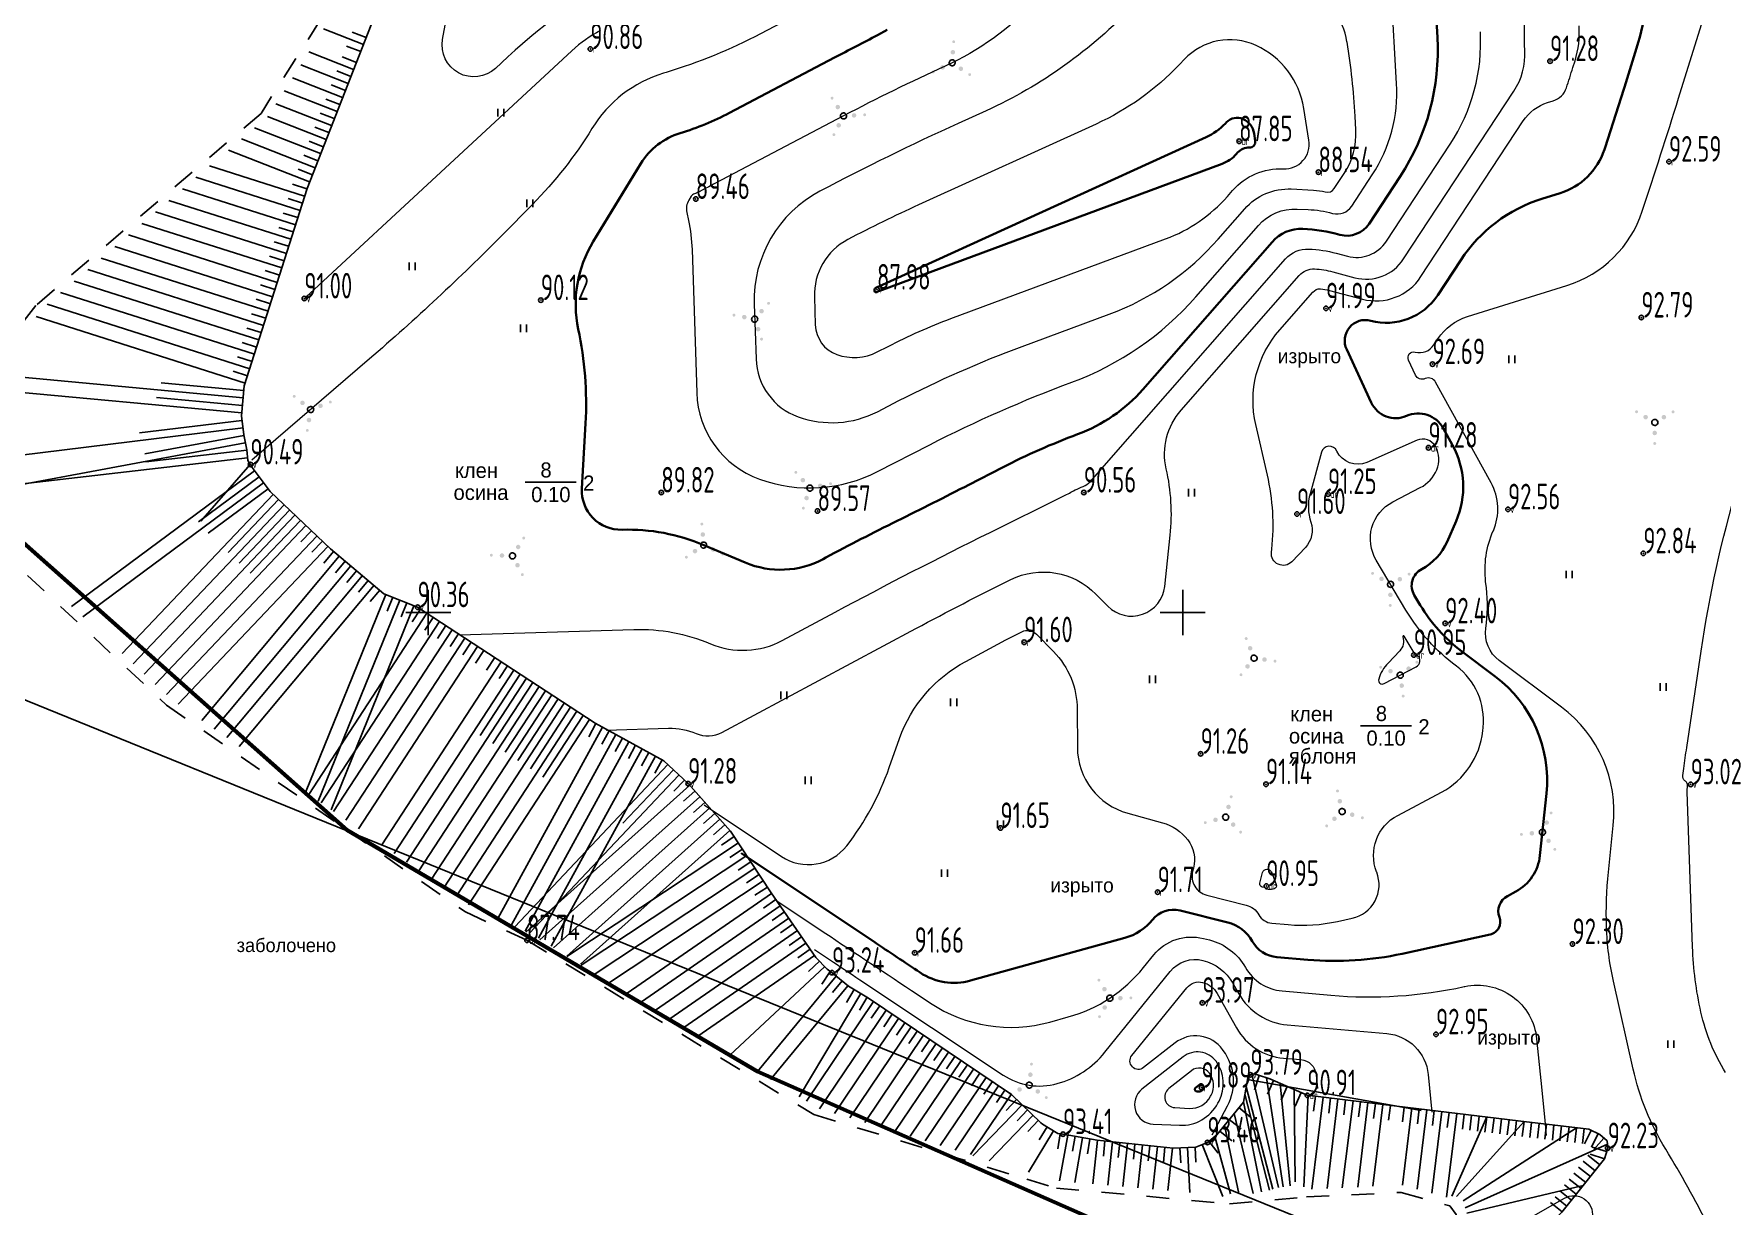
# Model space of a CAD drawing. Header units: metres. Extents: x 2284092 to 2335310, y 454860 to 483236.
# Drawn here: x 2285123.8 to 2285235.8, y 455210.7 to 455288.4 of the extents above; entities that cross this region are included whole.
import ezdxf

# ---------------------------------------------------------------- set-up
doc = ezdxf.new("R2010")
doc.units = ezdxf.units.M
doc.header["$PDMODE"] = 32
doc.header["$PDSIZE"] = 0.3
doc.linetypes.add('ЛИНИЯ_1.5-1.5', pattern=[3, 1.5, -1.5])
for name, color, linetype in [('-_линия', 7, 'Continuous'), ('0 @ 0.5', 7, 'Continuous'), ('Eg.14_Ограждения', 7, 'Continuous'), ('INHABITED', 14, 'Continuous'), ('MUNICIPAL', 14, 'Continuous'), ('Pr', 7, 'Continuous'), ('Pur', 7, 'Continuous'), ('Pv', 7, 'Continuous'), ('T', 7, 'Continuous'), ('КОД', 7, 'Continuous')]:
    doc.layers.add(name, color=color, linetype=linetype)
doc.styles.get("Standard").update_dxf_attribs({"font": 'eskdu.shx'})
doc.styles.add('БСАМ курсив малоконтрасный (Бм-431)', font='bm431.ttf')
doc.styles.add('Древний курсив (Д-431)', font='d431.ttf')
doc.styles.add('Рубленый (Р-131)', font='p131.ttf')
doc.linetypes.add('КОНТУР', pattern='A,0,-0.5,[133,ltypeshp.shx,S=0.05,R=0,X=-0.5,Y=0],-0.5', length=1)
doc.linetypes.add('ЛИНИЯ_СВЯЗИ', pattern='A,4.5,[133,ltypeshp.shx,S=0.2,R=0,X=-0.2,Y=0],1e-05,[133,ltypeshp.shx,S=0.15,R=0,X=-0.15,Y=0],1e-05,[133,ltypeshp.shx,S=0.1,R=0,X=-0.1,Y=0],1e-05,[133,ltypeshp.shx,S=0.05,R=0,X=-0.05,Y=0],4.5,-2', length=11.00003)

# ---------------------------------------------------------------- blocks, each defined once
blk = doc.blocks.new('Крест сетки')
at = {"color": 72, "linetype": 'Continuous'}
for p, q in [((0, 3), (0, -3)), ((-3, 0), (3, 0))]:
    blk.add_line(p, q, dxfattribs=at)
blk = doc.blocks.new('Штриховка Луговая растительность')
at = {"color": 3, "linetype": 'Continuous'}
for p, q in [((-0.4, 1), (-0.4, 0)), ((0.4, 0), (0.4, 1))]:
    blk.add_line(p, q, dxfattribs=at)
blk = doc.blocks.new('Штриховка Кустарник')
at = {"linetype": 'Continuous'}
h = blk.add_hatch(color=3, dxfattribs=at)
edge = h.paths.add_edge_path()
edge.add_arc((2.04, -1.91), 0.2, 0, 360)
edge = h.paths.add_edge_path()
edge.add_arc((0.63, 2.73), 0.2, 0, 360)
edge = h.paths.add_edge_path()
edge.add_arc((-2.68, -0.81), 0.2, 0, 360)
h = blk.add_hatch(color=3, dxfattribs=at)
edge = h.paths.add_edge_path()
edge.add_arc((0.32, 1.36), 0.3, 0, 360)
edge = h.paths.add_edge_path()
edge.add_arc((-1.34, -0.41), 0.3, 0, 360)
edge = h.paths.add_edge_path()
edge.add_arc((1.02, -0.96), 0.3, 0, 360)
at = {"color": 3, "linetype": 'Continuous', "flags": 128}
blk.add_lwpolyline([(0.4, 0), (0.39, 0.1), (0.35, 0.2), (0.28, 0.28), (0.2, 0.35), (0.1, 0.39), (0, 0.4), (-0.1, 0.39), (-0.2, 0.35), (-0.28, 0.28), (-0.35, 0.2), (-0.39, 0.1), (-0.4, 0), (-0.39, -0.1), (-0.35, -0.2), (-0.28, -0.28), (-0.2, -0.35), (-0.1, -0.39), (0, -0.4), (0.1, -0.39), (0.2, -0.35), (0.28, -0.28), (0.35, -0.2), (0.39, -0.1)], close=True, dxfattribs=at)

msp = doc.modelspace()

# ---------------------------------------------------------------- linework, layer by layer
at = {"layer": '-_линия', "color": 1, "lineweight": 100}
msp.add_lwpolyline([(2285105.13, 455277.24), (2285117.4, 455259.73), (2285144.62, 455235.58), (2285171.81, 455219.58), (2285240.61, 455189.33), (2285360, 455273.88), (2285357.65, 455293.4), (2285424.76, 455347.94), (2285357.37, 455373.11), (2285280.03, 455419.53), (2285266.62, 455433.92), (2285255.62, 455428.3), (2285226.87, 455420.54), (2285211.36, 455393), (2285192.75, 455364.76), (2285174.58, 455340.43), (2285155.32, 455328.55), (2285142.87, 455312.81), (2285125.4, 455297.81), (2285117.19, 455291.73), (2285115.97, 455282.88)], close=True, dxfattribs=at)
at = {"linetype": 'Continuous'}
for p, q in [((2285145.7, 455287.64), (2285143.05, 455288.68)), ((2285145.88, 455288.11), (2285144.95, 455288.47)), ((2285145.05, 455285.99), (2285142.08, 455287.16)), ((2285145.52, 455287.18), (2285144.58, 455287.54)), ((2285144.69, 455285.06), (2285141.54, 455286.3)), ((2285144.87, 455285.53), (2285143.94, 455285.89)), ((2285145.23, 455286.46), (2285144.3, 455286.82)), ((2285144.32, 455284.13), (2285140.99, 455285.44)), ((2285144.5, 455284.6), (2285143.57, 455284.96)), ((2285143.59, 455282.27), (2285139.9, 455283.72)), ((2285143.96, 455283.2), (2285140.44, 455284.58)), ((2285144.14, 455283.66), (2285143.21, 455284.03)), ((2285143.23, 455281.34), (2285139.34, 455282.86)), ((2285143.77, 455282.73), (2285142.84, 455283.1)), ((2285142.5, 455279.47), (2285137.61, 455281.39)), ((2285142.86, 455280.41), (2285138.47, 455282.13)), ((2285143.41, 455281.8), (2285142.48, 455282.17)), ((2285142.13, 455278.54), (2285136.75, 455280.65)), ((2285142.68, 455279.94), (2285141.75, 455280.3)), ((2285143.04, 455280.87), (2285142.11, 455281.24)), ((2285141.8, 455277.6), (2285135.49, 455279.61)), ((2285142.32, 455279.01), (2285141.38, 455279.37)), ((2285141.19, 455275.69), (2285133.7, 455278.08)), ((2285141.5, 455276.65), (2285134.6, 455278.84)), ((2285141.95, 455278.08), (2285141, 455278.38)), ((2285140.89, 455274.74), (2285132.8, 455277.31)), ((2285141.65, 455277.12), (2285140.7, 455277.43)), ((2285140.59, 455273.79), (2285131.91, 455276.55)), ((2285141.35, 455276.17), (2285140.39, 455276.47)), ((2285139.98, 455271.88), (2285130.12, 455275.02)), ((2285140.29, 455272.84), (2285131.01, 455275.78)), ((2285141.04, 455275.22), (2285140.09, 455275.52)), ((2285139.68, 455270.93), (2285129.22, 455274.25)), ((2285140.44, 455273.31), (2285139.48, 455273.62)), ((2285140.74, 455274.27), (2285139.79, 455274.57)), ((2285139.07, 455269.02), (2285127.43, 455272.73)), ((2285139.38, 455269.98), (2285128.32, 455273.49)), ((2285140.13, 455272.36), (2285139.18, 455272.66)), ((2285138.77, 455268.07), (2285126.53, 455271.96)), ((2285139.83, 455271.41), (2285138.88, 455271.71)), ((2285138.17, 455266.16), (2285124.74, 455270.43)), ((2285138.47, 455267.12), (2285125.63, 455271.2)), ((2285139.53, 455270.45), (2285138.58, 455270.76)), ((2285137.86, 455265.21), (2285124.01, 455269.61)), ((2285139.23, 455269.5), (2285138.27, 455269.8)), ((2285138.92, 455268.55), (2285137.97, 455268.85)), ((2285138.32, 455266.64), (2285137.36, 455266.94)), ((2285138.62, 455267.59), (2285137.67, 455267.9)), ((2285137.73, 455264.22), (2285120.97, 455265.78)), ((2285138.01, 455265.69), (2285137.06, 455265.99)), ((2285137.64, 455263.23), (2285120.25, 455264.84)), ((2285137.77, 455264.72), (2285132.29, 455265.23)), ((2285137.68, 455263.73), (2285131.99, 455264.25)), ((2285137.65, 455262.73), (2285130.86, 455261.9)), ((2285137.72, 455262.24), (2285117.4, 455259.73)), ((2285137.87, 455261.25), (2285118.46, 455257.63)), ((2285137.78, 455261.74), (2285131.2, 455260.51)), ((2285138.02, 455260.26), (2285118.1, 455257.94)), ((2285137.96, 455260.76), (2285131.27, 455259.98)), ((2285138.48, 455259.4), (2285126.34, 455250.41)), ((2285138.78, 455259), (2285134.76, 455256.02)), ((2285138.2, 455259.81), (2285134.93, 455256.05)), ((2285139.08, 455258.6), (2285127.09, 455249.72)), ((2285139.38, 455258.19), (2285135.4, 455255.25)), ((2285139.71, 455257.83), (2285129.71, 455247.28)), ((2285140.44, 455257.14), (2285130.44, 455246.6)), ((2285140.07, 455257.48), (2285136.74, 455253.97)), ((2285140.8, 455256.79), (2285137.47, 455253.28)), ((2285141.16, 455256.45), (2285131.17, 455245.92)), ((2285141.89, 455255.76), (2285131.9, 455245.24)), ((2285141.52, 455256.1), (2285138.2, 455252.6)), ((2285142.61, 455255.07), (2285132.64, 455244.56)), ((2285142.25, 455255.42), (2285141.56, 455254.69)), ((2285142.98, 455254.73), (2285142.29, 455254)), ((2285143.34, 455254.38), (2285133.42, 455243.93)), ((2285144.09, 455253.73), (2285134.99, 455242.85)), ((2285143.71, 455254.05), (2285143.07, 455253.28)), ((2285144.48, 455253.41), (2285143.84, 455252.64)), ((2285144.86, 455253.09), (2285135.81, 455242.28)), ((2285145.63, 455252.45), (2285136.64, 455241.71)), ((2285145.25, 455252.77), (2285144.6, 455252)), ((2285146.4, 455251.81), (2285137.46, 455241.13)), ((2285147.18, 455251.2), (2285141.86, 455238.08)), ((2285146.01, 455252.13), (2285145.37, 455251.36)), ((2285146.78, 455251.48), (2285146.14, 455250.72)), ((2285148.11, 455250.82), (2285142.7, 455237.5)), ((2285149.04, 455250.45), (2285143.55, 455236.92)), ((2285147.65, 455251.01), (2285147.27, 455250.08)), ((2285148.57, 455250.64), (2285148.2, 455249.71)), ((2285149.48, 455250.22), (2285148.93, 455249.38)), ((2285149.9, 455249.95), (2285142.08, 455237.95)), ((2285150.74, 455249.4), (2285142.9, 455237.38)), ((2285150.32, 455249.67), (2285149.77, 455248.84)), ((2285151.16, 455249.13), (2285150.61, 455248.29)), ((2285151.57, 455248.85), (2285143.72, 455236.81)), ((2285152.41, 455248.31), (2285144.54, 455236.24)), ((2285151.99, 455248.58), (2285151.45, 455247.74)), ((2285152.83, 455248.04), (2285152.28, 455247.2)), ((2285153.25, 455247.76), (2285145.37, 455235.67)), ((2285154.83, 455246.73), (2285146.91, 455234.6)), ((2285153.67, 455247.49), (2285153.12, 455246.65)), ((2285154.41, 455247.01), (2285153.86, 455246.17)), ((2285155.66, 455246.19), (2285147.74, 455234.03)), ((2285156.5, 455245.64), (2285148.56, 455233.46)), ((2285156.08, 455245.92), (2285153.44, 455241.86)), ((2285155.24, 455246.46), (2285154.7, 455245.62)), ((2285157.34, 455245.1), (2285149.38, 455232.89)), ((2285158.18, 455244.55), (2285150.21, 455232.32)), ((2285156.92, 455245.37), (2285154.27, 455241.31)), ((2285157.76, 455244.82), (2285155.1, 455240.75)), ((2285159.01, 455244), (2285151.03, 455231.75)), ((2285159.85, 455243.46), (2285151.85, 455231.19)), ((2285158.6, 455244.28), (2285155.94, 455240.2)), ((2285159.43, 455243.73), (2285156.77, 455239.64)), ((2285160.69, 455242.91), (2285152.67, 455230.62)), ((2285161.55, 455242.4), (2285154.6, 455229.72)), ((2285160.27, 455243.18), (2285157.6, 455239.09)), ((2285161.11, 455242.64), (2285160.63, 455241.77)), ((2285162.43, 455241.92), (2285155.51, 455229.31)), ((2285163.3, 455241.44), (2285156.42, 455228.89)), ((2285161.99, 455242.16), (2285161.51, 455241.28)), ((2285162.86, 455241.68), (2285162.38, 455240.8)), ((2285163.74, 455241.2), (2285163.26, 455240.32)), ((2285164.18, 455240.96), (2285157.3, 455228.41)), ((2285165.06, 455240.48), (2285158.15, 455227.89)), ((2285164.62, 455240.72), (2285164.14, 455239.84)), ((2285165.49, 455240.24), (2285165.01, 455239.36)), ((2285165.88, 455239.92), (2285155.73, 455229.17)), ((2285166.6, 455239.23), (2285156.69, 455228.73)), ((2285166.24, 455239.58), (2285162.9, 455236.04)), ((2285166.97, 455238.89), (2285166.28, 455238.16)), ((2285167.32, 455238.54), (2285156.46, 455228.82)), ((2285167.99, 455237.79), (2285157.4, 455228.32)), ((2285167.66, 455238.17), (2285166.91, 455237.5)), ((2285168.66, 455237.05), (2285158.29, 455227.78)), ((2285168.32, 455237.42), (2285167.58, 455236.75)), ((2285168.99, 455236.68), (2285168.24, 455236.01)), ((2285169.32, 455236.3), (2285159.19, 455227.23)), ((2285169.99, 455235.56), (2285160.08, 455226.69)), ((2285169.66, 455235.93), (2285168.91, 455235.26)), ((2285170.55, 455234.73), (2285159.17, 455227.21)), ((2285170.27, 455235.15), (2285169.44, 455234.59)), ((2285171.1, 455233.89), (2285160.12, 455226.64)), ((2285170.82, 455234.31), (2285169.99, 455233.76)), ((2285171.37, 455233.48), (2285170.54, 455232.93)), ((2285171.65, 455233.06), (2285161.06, 455226.06)), ((2285172.2, 455232.23), (2285162.01, 455225.49)), ((2285171.93, 455232.64), (2285171.09, 455232.09)), ((2285172.75, 455231.39), (2285163.19, 455224.78)), ((2285172.48, 455231.81), (2285171.64, 455231.26)), ((2285173.32, 455230.57), (2285164.13, 455224.21)), ((2285173.04, 455230.98), (2285172.21, 455230.41)), ((2285173.61, 455230.16), (2285172.78, 455229.59)), ((2285173.89, 455229.75), (2285165.06, 455223.64)), ((2285174.46, 455228.92), (2285166, 455223.07)), ((2285174.17, 455229.34), (2285173.35, 455228.77)), ((2285175.03, 455228.1), (2285166.93, 455222.5)), ((2285174.74, 455228.51), (2285173.92, 455227.94)), ((2285175.31, 455227.69), (2285174.49, 455227.12)), ((2285175.6, 455227.28), (2285167.87, 455221.93)), ((2285175.92, 455226.9), (2285175.19, 455226.22)), ((2285176.26, 455226.53), (2285169.99, 455220.67)), ((2285177.04, 455225.91), (2285171.81, 455219.58)), ((2285176.64, 455226.21), (2285176.09, 455225.38)), ((2285177.42, 455225.59), (2285176.78, 455224.82)), ((2285177.81, 455225.27), (2285172.68, 455219.06)), ((2285178.66, 455224.75), (2285174.59, 455217.9)), ((2285178.23, 455225.01), (2285177.72, 455224.15)), ((2285179.09, 455224.5), (2285178.58, 455223.64)), ((2285179.51, 455224.22), (2285175.06, 455217.62)), ((2285180.34, 455223.66), (2285175.93, 455217.12)), ((2285179.92, 455223.94), (2285179.36, 455223.11)), ((2285180.75, 455223.38), (2285180.19, 455222.55)), ((2285181.17, 455223.1), (2285176.93, 455216.81)), ((2285182, 455222.54), (2285177.93, 455216.51)), ((2285181.58, 455222.82), (2285181.02, 455221.99)), ((2285182.41, 455222.26), (2285181.85, 455221.44)), ((2285182.82, 455221.99), (2285178.93, 455216.21)), ((2285183.65, 455221.43), (2285179.93, 455215.9)), ((2285183.24, 455221.71), (2285182.68, 455220.88)), ((2285184.07, 455221.15), (2285183.51, 455220.32)), ((2285184.48, 455220.87), (2285180.93, 455215.6)), ((2285185.31, 455220.31), (2285181.93, 455215.29)), ((2285184.9, 455220.59), (2285184.34, 455219.76)), ((2285185.73, 455220.03), (2285185.17, 455219.2)), ((2285186.14, 455219.75), (2285182.93, 455214.99)), ((2285186.97, 455219.19), (2285183.93, 455214.69)), ((2285186.56, 455219.47), (2285186, 455218.64)), ((2285187.38, 455218.91), (2285186.83, 455218.08)), ((2285204.29, 455219.06), (2285215.81, 455216.99)), ((2285204.59, 455219.4), (2285206.34, 455211.9)), ((2285205.07, 455219.33), (2285204.76, 455218.38)), ((2285205.55, 455219.17), (2285206.65, 455211.94)), ((2285206.01, 455218.99), (2285205.61, 455218.08)), ((2285206.47, 455218.79), (2285207.12, 455212.01)), ((2285187.8, 455218.63), (2285184.93, 455214.38)), ((2285188.63, 455218.07), (2285185.94, 455214.08)), ((2285188.21, 455218.35), (2285187.66, 455217.52)), ((2285188.99, 455217.73), (2285188.3, 455217.01)), ((2285204.11, 455218.08), (2285205.76, 455211.72)), ((2285204.2, 455218.57), (2285205.98, 455211.78)), ((2285206.93, 455218.59), (2285206.53, 455217.68)), ((2285207.39, 455218.39), (2285207.45, 455212.27)), ((2285207.85, 455218.19), (2285207.45, 455217.28)), ((2285208.31, 455218.01), (2285208.03, 455211.94)), ((2285209.3, 455217.89), (2285208.56, 455211.78)), ((2285208.8, 455217.95), (2285208.68, 455216.95)), ((2285210.29, 455217.77), (2285209.57, 455211.83)), ((2285209.8, 455217.83), (2285209.68, 455216.83)), ((2285211.29, 455217.64), (2285210.58, 455211.88)), ((2285210.79, 455217.71), (2285210.67, 455216.71)), ((2285189.35, 455217.38), (2285186.1, 455213.99)), ((2285190.08, 455216.69), (2285187.18, 455213.67)), ((2285189.71, 455217.04), (2285189.02, 455216.32)), ((2285203.41, 455216.8), (2285204.66, 455211.49)), ((2285203.72, 455217.19), (2285204.5, 455216.56)), ((2285204.02, 455217.58), (2285205.22, 455211.62)), ((2285212.28, 455217.52), (2285211.6, 455211.93)), ((2285211.78, 455217.58), (2285211.66, 455216.59)), ((2285213.27, 455217.4), (2285212.61, 455211.98)), ((2285212.77, 455217.46), (2285212.65, 455216.47)), ((2285213.77, 455217.34), (2285213.65, 455216.35)), ((2285215.18, 455217.17), (2285214.56, 455212.06)), ((2285214.69, 455217.23), (2285214.57, 455216.24)), ((2285216.18, 455217.05), (2285215.54, 455211.79)), ((2285215.68, 455217.11), (2285215.56, 455216.12)), ((2285217.17, 455216.93), (2285216.51, 455211.52)), ((2285216.67, 455216.99), (2285216.55, 455216)), ((2285218.16, 455216.81), (2285217.49, 455211.26)), ((2285217.66, 455216.87), (2285217.54, 455215.88)), ((2285218.66, 455216.75), (2285218.54, 455215.76)), ((2285219.15, 455216.69), (2285219.03, 455215.7)), ((2285219.65, 455216.63), (2285219.53, 455215.63)), ((2285220.15, 455216.57), (2285220.03, 455215.57)), ((2285220.64, 455216.51), (2285220.52, 455215.51)), ((2285190.44, 455216.35), (2285189.74, 455215.62)), ((2285191.43, 455215.65), (2285189.79, 455212.91)), ((2285191.01, 455215.91), (2285190.49, 455215.05)), ((2285191.88, 455215.46), (2285191.73, 455214.47)), ((2285192.38, 455215.37), (2285191.84, 455212.33)), ((2285202.47, 455215.63), (2285203.25, 455215)), ((2285202.78, 455216.02), (2285203.71, 455211.5)), ((2285203.09, 455216.41), (2285203.87, 455215.78)), ((2285221.14, 455216.45), (2285221.02, 455215.45)), ((2285221.63, 455216.39), (2285221.51, 455215.39)), ((2285222.13, 455216.33), (2285222.01, 455215.33)), ((2285222.63, 455216.27), (2285222.51, 455215.27)), ((2285223.12, 455216.21), (2285223.01, 455215.22)), ((2285223.62, 455216.15), (2285223.51, 455215.16)), ((2285224.12, 455216.09), (2285224, 455215.1)), ((2285224.61, 455216.04), (2285224.5, 455215.04)), ((2285225.11, 455215.98), (2285225, 455214.98)), ((2285225.61, 455215.92), (2285225.49, 455214.93)), ((2285226.1, 455215.86), (2285225.99, 455214.87)), ((2285226.6, 455215.8), (2285226.49, 455214.81)), ((2285227.08, 455215.68), (2285226.64, 455214.79)), ((2285227.53, 455215.47), (2285227.09, 455214.57)), ((2285192.87, 455215.29), (2285192.7, 455214.3)), ((2285193.36, 455215.2), (2285192.84, 455212.24)), ((2285193.85, 455215.11), (2285193.68, 455214.13)), ((2285194.35, 455215.03), (2285194.04, 455212.14)), ((2285194.84, 455214.98), (2285194.74, 455213.98)), ((2285195.34, 455214.92), (2285195.04, 455212.05)), ((2285195.84, 455214.87), (2285195.73, 455213.88)), ((2285196.34, 455214.82), (2285196.04, 455211.96)), ((2285196.83, 455214.77), (2285196.73, 455213.77)), ((2285197.33, 455214.71), (2285197.03, 455211.87)), ((2285197.83, 455214.66), (2285197.72, 455213.67)), ((2285198.33, 455214.61), (2285198.03, 455211.78)), ((2285198.82, 455214.56), (2285198.72, 455213.56)), ((2285199.32, 455214.5), (2285199.02, 455211.69)), ((2285199.82, 455214.52), (2285199.87, 455213.53)), ((2285200.32, 455214.55), (2285200.47, 455211.56)), ((2285200.82, 455214.58), (2285200.87, 455213.58)), ((2285201.29, 455214.75), (2285202.65, 455211.31)), ((2285201.73, 455214.96), (2285202.35, 455214.17)), ((2285202.13, 455215.27), (2285203.17, 455211.48)), ((2285228.15, 455214.76), (2285218.73, 455210.56)), ((2285228.1, 455214.28), (2285227.15, 455214.57)), ((2285227.92, 455215.17), (2285227.26, 455214.42)), ((2285227.02, 455212.62), (2285226.24, 455213.25)), ((2285227.33, 455213.01), (2285226.55, 455213.64)), ((2285227.64, 455213.41), (2285226.86, 455214.03)), ((2285227.95, 455213.8), (2285227, 455214.1)), ((2285226.09, 455211.45), (2285225.3, 455212.07)), ((2285226.4, 455211.84), (2285225.62, 455212.46)), ((2285226.71, 455212.23), (2285225.93, 455212.85)), ((2285225.15, 455210.28), (2285224.37, 455210.9)), ((2285225.46, 455210.67), (2285224.68, 455211.29)), ((2285225.78, 455211.06), (2285224.99, 455211.68))]:
    msp.add_line(p, q, dxfattribs=at)
at = {"color": 0, "linetype": 'Continuous'}
for p, q in [((2285156.41, 455258.64), (2285159.81, 455258.64)), ((2285211.78, 455242.5), (2285215.17, 455242.5))]:
    msp.add_line(p, q, dxfattribs=at)
at = {"linetype": 'Continuous'}
for points in [[(2285150.44, 455299.75), (2285145.42, 455286.92)], [(2285145.42, 455286.92), (2285141.96, 455278.09), (2285137.8, 455265.02), (2285137.62, 455263.03), (2285137.77, 455261.77), (2285137.96, 455260.79), (2285138.04, 455260.08), (2285138.14, 455259.87), (2285138.21, 455259.81), (2285138.32, 455259.62), (2285139.51, 455258.02), (2285143.51, 455254.22), (2285147.06, 455251.25), (2285149.29, 455250.35), (2285153.99, 455247.28)], [(2285153.99, 455247.28), (2285161.05, 455242.67), (2285165.6, 455240.18), (2285167.22, 455238.66), (2285170.03, 455235.52), (2285172.73, 455231.42), (2285175.69, 455227.14), (2285176.43, 455226.36), (2285176.76, 455226.13), (2285177.85, 455225.23), (2285179.17, 455224.45), (2285188.65, 455218.06), (2285190.6, 455216.19)], [(2285190.6, 455216.19), (2285190.7, 455216.09), (2285191.72, 455215.48), (2285192.07, 455215.43), (2285194.33, 455215.03), (2285199.36, 455214.5), (2285200.86, 455214.58), (2285201.64, 455214.89), (2285202.27, 455215.38), (2285204.02, 455217.56), (2285204.22, 455218.65), (2285204.31, 455219.17), (2285204.44, 455219.37), (2285204.72, 455219.42), (2285204.96, 455219.36), (2285205.78, 455219.09), (2285208.26, 455218.01), (2285214.19, 455217.29)], [(2285214.19, 455217.29), (2285222.23, 455216.31), (2285226.91, 455215.77), (2285227.65, 455215.41), (2285228.14, 455214.98), (2285228.17, 455214.5), (2285227.95, 455213.79), (2285225.14, 455210.26), (2285221.66, 455206.91), (2285217.74, 455204.62), (2285216.84, 455204.32), (2285214.69, 455204.14)], [(2285220.15, 455216.57), (2285217.84, 455211.32)], [(2285222.63, 455216.27), (2285218.14, 455211.3)], [(2285226.1, 455215.86), (2285218.59, 455211.02)], [(2285226.55, 455212.03), (2285218.84, 455210.2)]]:
    msp.add_lwpolyline(points, dxfattribs=at)
at = {"color": 5, "linetype": 'ЛИНИЯ_1.5-1.5'}
for points in [[(2285142.83, 455289.25), (2285138.91, 455283.08), (2285123.98, 455270.34), (2285118.71, 455263.55), (2285116.75, 455260.09), (2285117.59, 455257.9), (2285121.24, 455254.5), (2285132.65, 455243.86), (2285144.62, 455235.58)], [(2285144.62, 455235.58), (2285152.46, 455230.16), (2285156.54, 455228.28), (2285175.55, 455216.73), (2285189.68, 455212.44)], [(2285189.68, 455212.44), (2285191.63, 455211.85), (2285203.11, 455210.82), (2285208.2, 455211.27), (2285214.24, 455211.56)], [(2285214.24, 455211.56), (2285214.47, 455211.57), (2285217.71, 455210.68), (2285218.12, 455210.1), (2285218.22, 455209.17), (2285217.76, 455207.95), (2285215.83, 455207.13), (2285214.4, 455206.85)]]:
    msp.add_lwpolyline(points, dxfattribs=at)
at = {"linetype": 'КОНТУР'}
msp.add_spline([(2285264.83, 455184.27), (2285252.49, 455181.4, 89.52), (2285230.99, 455179.02), (2285195.74, 455173.01), (2285177.4, 455177.44), (2285163.65, 455186.13), (2285134.16, 455197.79), (2285114.52, 455204.18), (2285101.9, 455221.9), (2285093.76, 455230.04), (2285066.17, 455231.82), (2285046.88, 455242.92), (2285022.59, 455243.56)], degree=3, dxfattribs=at)
at = {"layer": 'Eg.14_Ограждения', "color": 42, "linetype": 'Continuous', "lineweight": 15, "ltscale": 0.5, "flags": 128}
for points, elevation in [([(2285191.11, 455319.42, 0), (2285188.85, 455311.04)], 91), ([(2285121.01, 455530.83, 0), (2285131.18, 455533.9)], 93), ([(2285137.69, 455396.96, 0), (2285133.53, 455400.65)], 93), ([(2285183.34, 455357.59, 0), (2285178.64, 455362.17)], 93), ([(2285186.8, 455317.74, 0), (2285185.05, 455311.23)], 91.5), ([(2285161.37, 455354.79, 0), (2285167.02, 455348.34)], 92.5), ([(2285181.37, 455628.72, 0), (2285184.82, 455627.52)], 89.5), ([(2285195.22, 455585.45, 0), (2285195.12, 455589.56)], 96.5), ([(2285199, 455603.61, -0.000001), (2285200.8, 455606.98)], 96.5), ([(2285395.85, 455330.97, 0), (2285394.79, 455333.82)], 98.5), ([(2285194.23, 455316.7, 0), (2285193.84, 455315.25)], 90.5), ([(2285304.32, 455260.89, -0.000001), (2285297.79, 455262.96)], 94.5), ([(2285235.63, 455293.58, 0), (2285235.55, 455294.66)], 92.5), ([(2285141.22, 455312.81, -0.000001), (2285142.02, 455313.38)], 91), ([(2285163.73, 455292.78, 0.066839), (2285155.27, 455286.82), (2285154.45, 455286.06, -0.72185), (2285150.95, 455287.98), (2285152.35, 455295.56, -0.356363)], 91.5), ([(2285178.1, 455291.55), (2285172.01, 455288.35, -0.047666), (2285165.76, 455285.79), (2285165.59, 455285.74, 0.184245), (2285160.84, 455282.07), (2285160.84, 455282.07, -0.057875), (2285156.9, 455277.05), (2285154.92, 455275.04, -0.019944), (2285146.1, 455266.81), (2285138.3, 455260.09)], 90.5), ([(2285234.84, 455209.34, 0.022568), (2285232.02, 455214.43), (2285232.02, 455214.43, -0.082725), (2285229.86, 455219.75), (2285228.55, 455225.57, -0.046781), (2285228.09, 455229.17), (2285228.09, 455229.17, -0.034321), (2285228.22, 455232.8), (2285228.54, 455235.88, 0.26344), (2285225.11, 455243.73), (2285220.98, 455246.82, -0.273347), (2285220.09, 455248.96), (2285220.09, 455248.96, 0.063516), (2285220.13, 455251.63), (2285220.08, 455252.05, -0.131555), (2285220.58, 455255.41), (2285220.59, 455255.42, 0.232519), (2285220.44, 455258.6), (2285216.76, 455265.27, 0.388408), (2285216.08, 455265.5), (2285216.08, 455265.5, -0.408473), (2285215.42, 455265.74), (2285214.97, 455266.73, -0.635927), (2285215.41, 455267.26), (2285215.41, 455267.26, 0.322946), (2285216.65, 455267.74), (2285216.92, 455268.14, -0.173446), (2285218.87, 455269.61), (2285225.47, 455271.67, 0.242162), (2285230.46, 455276.59), (2285230.46, 455276.59, 0.003743), (2285232.87, 455284.09), (2285235.5, 455292.52, 0.09345)], 92.5), ([(2285190.23, 455290.48, -0.096767), (2285184.25, 455286.2), (2285184.25, 455286.2, 0.014076), (2285177.52, 455282.91), (2285169, 455278.43, 0.000048), (2285168.19, 455278.01), (2285167.91, 455277.86, -0.047669), (2285167.64, 455277.75), (2285167.64, 455277.75, 0.184243), (2285167.43, 455277.59), (2285167.27, 455277.33, 0.192178), (2285167.13, 455276.51), (2285167.24, 455275.99, -0.044604), (2285167.48, 455274.05), (2285167.79, 455264.56, 0.307263), (2285171.95, 455258.84), (2285171.95, 455258.84, 0.207998), (2285179.78, 455259.34), (2285183.24, 455261.12, -0.02979), (2285192.65, 455265.26), (2285192.65, 455265.26, 0.124523), (2285200.87, 455270.92), (2285205.02, 455275.65, -0.228561), (2285207.59, 455276.74), (2285208.31, 455276.71, -0.053034), (2285209.94, 455276.45), (2285209.94, 455276.45, 0.322944), (2285211.2, 455276.93), (2285212.56, 455279, 0.160946), (2285214.18, 455285.05), (2285213.84, 455290.99, 0.0256)], 89.5), ([(2285196.73, 455290.22, -0.096768), (2285186.97, 455283.25), (2285185.12, 455282.41, 0.014077), (2285175.96, 455277.92), (2285175.96, 455277.92, 0.28745), (2285171.6, 455270.44), (2285171.72, 455266.81, 0.307264), (2285174.51, 455262.97), (2285174.51, 455262.97, 0.207997), (2285179.77, 455263.31), (2285181.19, 455264.04, -0.029789), (2285189.35, 455267.63), (2285195.13, 455269.77, 0.124523), (2285202.36, 455274.75), (2285204.11, 455276.75, -0.228563), (2285207.2, 455278.07), (2285208.67, 455277.99, -0.053031), (2285209.45, 455277.87), (2285209.45, 455277.87, 0.322941), (2285210.05, 455278.1), (2285210.7, 455279.09, 0.160947), (2285211.48, 455281.99), (2285211.43, 455282.89, 0.0256), (2285210.9, 455287.8), (2285210.89, 455287.82, 0.250619), (2285208.23, 455291.32)], 89), ([(2285161.78, 455242.2), (2285165.93, 455242.33, -0.107897), (2285167.75, 455241.99), (2285167.75, 455241.99, 0.226518), (2285169.46, 455242.06), (2285182.31, 455248.94, -0.00777), (2285188.6, 455252.18), (2285188.6, 455252.18, -0.32468), (2285194.25, 455251.22), (2285195.04, 455250.42, 0.633593), (2285198.81, 455251.73), (2285199.17, 455255.12, 0.083625), (2285198.91, 455259.53), (2285198.91, 455259.53, -0.241104), (2285199.89, 455263.4), (2285207.72, 455272.34, -0.228558), (2285208.74, 455272.77), (2285208.74, 455272.77, -0.05304), (2285209.95, 455272.58), (2285211.42, 455272.19, 0.322947), (2285214.64, 455273.43), (2285221.95, 455284.55, 0.160946), (2285222.68, 455287.25), (2285222.68, 455287.25, -0.036655), (2285222.72, 455290.19)], 91), ([(2285161.41, 455288.56, 0.066838), (2285159.52, 455287.23), (2285142.15, 455271.14, 0.010888), (2285141.92, 455270.92), (2285141.83, 455270.83, -0.019892), (2285141.79, 455270.79), (2285141.76, 455270.76)], 91), ([(2285152.06, 455248.53), (2285163.62, 455248.88, -0.107897), (2285168.7, 455247.93), (2285168.7, 455247.93, 0.226517), (2285173.46, 455248.15), (2285176.97, 455250.03, -0.00777), (2285187.23, 455255.31), (2285192.03, 455257.69, 0.003557), (2285192.77, 455258.06), (2285192.88, 455258.12, -0.029797), (2285193.4, 455258.35), (2285193.4, 455258.35, 0.124525), (2285193.86, 455258.67), (2285206.82, 455273.44, -0.228561), (2285208.36, 455274.09), (2285208.36, 455274.09, -0.053035), (2285210.18, 455273.81), (2285210.92, 455273.61, 0.322945), (2285213.5, 455274.6), (2285217.73, 455281.04, 0.160946), (2285219.73, 455288.49)], 90.5), ([(2285168.29, 455237.25), (2285173.4, 455233.84, 0.39304), (2285177.73, 455234.54), (2285177.73, 455234.54, 0.080546), (2285180.55, 455239.72), (2285181.24, 455241.66, -0.187252), (2285185.62, 455246.76), (2285188.28, 455248.18, -0.007769), (2285189.34, 455248.73), (2285189.34, 455248.73, -0.324681), (2285190.3, 455248.57), (2285191.44, 455247.41, -0.195277), (2285193.01, 455243.58), (2285193.02, 455241.06, 0.336681), (2285196.36, 455236.7), (2285198.66, 455236.07, -0.163064), (2285200.33, 455234.94), (2285200.33, 455234.94, -0.23021), (2285200.72, 455233.07), (2285200.66, 455232.84, 0.414949), (2285201.6, 455231.27), (2285204.2, 455230.61, -0.205419), (2285205.05, 455229.97), (2285205.05, 455229.97, 0.247522), (2285205.91, 455229.41), (2285206.99, 455229.32, 0.075532), (2285210.26, 455229.53), (2285211.23, 455229.74, 0.460487), (2285212.86, 455232.79), (2285212.85, 455232.81, -0.380454), (2285214.25, 455236.56), (2285217.15, 455238.1, 0.250065), (2285219.89, 455242.16), (2285219.91, 455242.39, 0.26344), (2285218.14, 455246.45), (2285218.14, 455246.45, -0.097577), (2285214.8, 455250.16), (2285212.83, 455253.47, -0.430782), (2285213.92, 455257.33), (2285215.75, 455258.28, 0.171475), (2285216.84, 455259.46), (2285216.84, 455259.46, 0.232521), (2285216.77, 455260.98), (2285216.75, 455261, 0.388412), (2285215.53, 455261.42), (2285212.21, 455259.95, -0.408479), (2285210.22, 455260.7), (2285210.22, 455260.7, 0.69844), (2285209.19, 455260.62), (2285208.44, 455257.87, 0.150143), (2285208.5, 455255.98), (2285208.5, 455255.98, -0.279113), (2285208.13, 455254.32), (2285207.23, 455253.37, -0.717076), (2285205.88, 455253.99), (2285205.91, 455254.19, 0.083626), (2285205.61, 455259.11), (2285204.84, 455262.45, -0.241103), (2285206.43, 455268.73), (2285208.62, 455271.23, -0.228562), (2285209.13, 455271.45), (2285209.13, 455271.45, -0.053037), (2285209.72, 455271.35), (2285211.91, 455270.77, 0.322947), (2285215.79, 455272.26), (2285222.57, 455282.58, -0.173446), (2285224.19, 455283.8), (2285224.55, 455283.91, 0.242162), (2285225.44, 455284.78), (2285225.44, 455284.78, 0.003743), (2285225.86, 455286.11), (2285226.01, 455286.57, 0.09345), (2285226.27, 455288.87)], 91.5), ([(2285235.98, 455219.51, -0.082725), (2285234.35, 455223.52), (2285234.35, 455223.52, -0.046781), (2285233.79, 455227.84), (2285233.44, 455238.11, -0.034321), (2285233.46, 455238.5), (2285233.46, 455238.5, 0.263443), (2285233.32, 455238.82), (2285233.29, 455238.84, -0.273348), (2285233.14, 455239.21), (2285233.21, 455239.67, -0.001733), (2285233.41, 455241.06), (2285234.36, 455247.45, -0.035154), (2285236.79, 455258.45)], 93), ([(2285173.16, 455230.86), (2285176.24, 455228.8, 0.000445), (2285182.41, 455224.7), (2285183.28, 455224.12, 0.217212), (2285191.19, 455222.86), (2285192.42, 455223.2, 0.156602), (2285197.4, 455226.47), (2285198.08, 455227.31, -0.29222), (2285201.37, 455228.4), (2285201.78, 455228.3, -0.205418), (2285204.16, 455226.48), (2285204.16, 455226.48, 0.247525), (2285206.59, 455224.92), (2285209.81, 455224.64, 0.075529), (2285218.65, 455225.21), (2285218.69, 455225.22, -0.448941), (2285223.46, 455221.75), (2285223.8, 455218.34, 0), (2285224, 455216.34), (2285224.09, 455215.34)], 92.5), ([(2285175.6, 455227.66), (2285176.6, 455227, 0.000448), (2285178.59, 455225.67), (2285188.1, 455219.35, 0.217212), (2285191.68, 455218.78), (2285191.68, 455218.78, 0.156602), (2285194.84, 455220.86), (2285199.18, 455226.22, -0.29222), (2285201.34, 455226.95), (2285201.34, 455226.95, -0.205418), (2285203.32, 455225.44), (2285203.72, 455224.74, 0.247525), (2285206.93, 455222.67), (2285213.53, 455222.1, -0.361165), (2285216.27, 455219.39), (2285216.52, 455216.89)], 93), ([(2285201.96, 455215.38), (2285202.97, 455217.3, 0.288463), (2285202.69, 455220.98), (2285202.64, 455221.05, 0.422002), (2285199.5, 455221.48), (2285197.41, 455219.84, -0.89256), (2285196.63, 455220.64), (2285200.28, 455225.14, -0.292222), (2285201.32, 455225.49), (2285201.32, 455225.49, -0.205416), (2285202.28, 455224.76), (2285203.57, 455222.47, 0.247523), (2285206.68, 455220.47), (2285207.83, 455220.38, -0.361163), (2285208.85, 455219.37), (2285208.94, 455218.45)], 93.5), ([(2285223.09, 455209.94), (2285225.3, 455211.19, -0.623408), (2285227.15, 455209.94), (2285225.81, 455200.5)], 92.5)]:
    msp.add_lwpolyline(points, format="xyb", dxfattribs=dict(at, elevation=elevation))
at = {"layer": 'Eg.14_Ограждения', "color": 42, "linetype": 'Continuous', "lineweight": 40, "ltscale": 0.5, "flags": 128}
for points, elevation in [([(2285149.03, 455344.01, 0), (2285143.48, 455347.36)], 92), ([(2285173.89, 455628.54, 0), (2285177.8, 455627.17)], 90), ([(2285230.39, 455299.2, 0), (2285230.76, 455293.92)], 92), ([(2284765.29, 455326.01, -0.000001), (2284763.78, 455328.74)], 86), ([(2285180.42, 455288.61), (2285179.77, 455288.26, 0.000045), (2285176.92, 455286.77), (2285169.96, 455283.11, -0.047666), (2285166.7, 455281.77), (2285166.7, 455281.77, 0.184246), (2285164.09, 455279.76), (2285160.93, 455274.58, 0.192175), (2285159.94, 455268.78), (2285159.94, 455268.78, -0.06669), (2285160.42, 455262.53), (2285160.18, 455258.21, 0.43956), (2285162.84, 455255.49), (2285162.84, 455255.49, -0.107897), (2285168.25, 455254.47), (2285171.01, 455253.31, 0.226516), (2285176.17, 455253.54), (2285176.34, 455253.64, -0.007769), (2285181.07, 455256.07), (2285181.07, 455256.07, 0.003551), (2285185.83, 455258.47), (2285188.06, 455259.62, -0.029789), (2285193.03, 455261.81), (2285193.03, 455261.81, 0.124522), (2285197.36, 455264.79), (2285205.92, 455274.55, -0.22856), (2285207.97, 455275.42), (2285207.97, 455275.42, -0.053039), (2285210.41, 455275.04), (2285210.43, 455275.03, 0.322948), (2285212.35, 455275.76), (2285214.41, 455278.9, 0.160946), (2285216.88, 455288.11), (2285216.43, 455295.93, -0.036654)], 90), ([(2285230.79, 455293.46, -0.09345), (2285230.08, 455287.4), (2285229.37, 455285.1, -0.003742), (2285227.95, 455280.68), (2285227.95, 455280.68, -0.242161), (2285225.01, 455277.79), (2285223.81, 455277.41, 0.173445), (2285218.43, 455273.36), (2285216.9, 455271.03, -0.322948), (2285212.46, 455269.34), (2285212.46, 455269.34, 0.635927), (2285210.87, 455267.43), (2285212.5, 455263.91, 0.408479), (2285214.83, 455263.03), (2285214.83, 455263.03, -0.388412), (2285217.27, 455262.21), (2285217.88, 455261.1, -0.232519), (2285218.12, 455256.06), (2285217.52, 455254.68, -0.171476), (2285215.84, 455252.88), (2285215.84, 455252.88, 0.430781), (2285215.35, 455251.15), (2285215.75, 455250.48, 0.097577), (2285218.49, 455247.44), (2285220.71, 455245.77, -0.26344), (2285224.11, 455238), (2285223.68, 455233.9, -0.250065), (2285222.07, 455231.51), (2285221.52, 455231.21, 0.380455), (2285220.99, 455229.81), (2285220.99, 455229.81, -0.460488), (2285220.38, 455228.67), (2285214.54, 455227.39, -0.075529), (2285208.3, 455226.99), (2285206.25, 455227.16, -0.247525), (2285204.61, 455228.22), (2285204.61, 455228.22, 0.205418), (2285202.99, 455229.46), (2285199.83, 455230.25, 0.29222), (2285198, 455229.64), (2285198, 455229.64, -0.156603), (2285196.17, 455228.44), (2285185.93, 455225.61, -0.217212), (2285182.6, 455226.14), (2285182.6, 455226.14, -0.000447), (2285179.52, 455228.19), (2285170.73, 455234.05)], 92)]:
    msp.add_lwpolyline(points, format="xyb", dxfattribs=dict(at, elevation=elevation))
at = {"layer": 'Eg.14_Ограждения', "color": 42, "linetype": 'Continuous', "lineweight": 15, "ltscale": 0.5, "flags": 128}
for points, elevation in [([(2285199.78, 455286.31, -0.096769), (2285194.26, 455282.37), (2285182.49, 455277.01, 0.014077), (2285177.81, 455274.72), (2285177.81, 455274.72, 0.28745), (2285175.59, 455270.91), (2285175.65, 455269.06, 0.307263), (2285177.08, 455267.1), (2285177.08, 455267.1, 0.207997), (2285179.75, 455267.27), (2285180.48, 455267.64, -0.029789), (2285184.64, 455269.48), (2285198.87, 455274.76, 0.124522), (2285202.96, 455277.57), (2285203.31, 455277.97, -0.228561), (2285206.67, 455279.4), (2285206.67, 455279.4, 0.476361), (2285208.37, 455281.3), (2285208.03, 455283.41, 0.250619), (2285204.86, 455287.58), (2285204.86, 455287.58, 0.32097), (2285200.11, 455286.66)], 88.5), ([(2285215.48, 455246.41, 0.250066), (2285215.72, 455246.76), (2285215.72, 455246.78, 0.263453), (2285215.57, 455247.13), (2285215.57, 455247.13, -0.097591), (2285215.28, 455247.44), (2285214.69, 455248.43, 0.900187), (2285214.59, 455248.38), (2285214.59, 455248.38, -0.279112), (2285214.39, 455247.47), (2285213.61, 455246.65, 0.116746), (2285212.99, 455245.59), (2285212.99, 455245.59, 0.667364), (2285213.36, 455245.29)], 91), ([(2285205.49, 455231.71, 0.205451), (2285205.42, 455231.77), (2285205.27, 455231.81, -0.414956), (2285205.12, 455232.06), (2285205.3, 455232.77, -0.729875), (2285205.88, 455232.81), (2285206.2, 455231.97, -0.460478), (2285206.06, 455231.69), (2285205.97, 455231.67, -0.075535), (2285205.67, 455231.65), (2285205.57, 455231.66, -0.247552), (2285205.49, 455231.71)], 91), ([(2285199.79, 455216.02, 0.290219), (2285202.33, 455217.48), (2285202.41, 455217.62, 0.288463), (2285202.21, 455220.26), (2285202.21, 455220.26, 0.422), (2285200.04, 455220.56), (2285197.3, 455218.41, 0.6962), (2285198.04, 455216.1)], 93), ([(2285200.45, 455217.14, 0.290217), (2285201.84, 455217.94), (2285201.89, 455218.02, 0.288465), (2285201.78, 455219.47), (2285201.78, 455219.47, 0.421999), (2285200.58, 455219.64), (2285199.08, 455218.45, 0.696201), (2285199.48, 455217.19)], 92.5)]:
    msp.add_lwpolyline(points, format="xyb", close=True, dxfattribs=dict(at, elevation=elevation))
at = {"layer": 'Eg.14_Ограждения', "color": 42, "linetype": 'Continuous', "lineweight": 40, "ltscale": 0.5, "flags": 128}
for points, elevation in [([(2285202.83, 455282.41, -0.096771), (2285201.55, 455281.5), (2285179.85, 455271.61, 0.014053), (2285179.67, 455271.52), (2285179.67, 455271.52, 0.287471), (2285179.58, 455271.38), (2285179.58, 455271.31, 0.307322), (2285179.64, 455271.23), (2285179.64, 455271.23, 0.20791), (2285179.74, 455271.24), (2285179.77, 455271.25, -0.029755), (2285179.93, 455271.32), (2285202.62, 455279.74, 0.124526), (2285203.56, 455280.39), (2285203.64, 455280.48, -0.228565), (2285204.42, 455280.81), (2285204.42, 455280.81, 0.476361), (2285204.81, 455281.25), (2285204.73, 455281.74, 0.250619), (2285204, 455282.7), (2285204, 455282.7, 0.320972), (2285202.9, 455282.49)], 88), ([(2285201.1, 455218.26, 0.290218), (2285201.36, 455218.41), (2285201.36, 455218.42, 0.288464), (2285201.34, 455218.69), (2285201.34, 455218.69, 0.422002), (2285201.13, 455218.72), (2285200.85, 455218.5, 0.696197), (2285200.92, 455218.27)], 92)]:
    msp.add_lwpolyline(points, format="xyb", close=True, dxfattribs=dict(at, elevation=elevation))
at = {"layer": 'INHABITED', "linetype": 'Continuous'}
for points in [[(2284917.2, 455240.8), (2285097.4, 455254.7), (2285309.3, 455168.6), (2285333.81, 455110.77), (2285339.79, 455110.85), (2285339.39, 455050.11), (2285339.7, 455018.44), (2285335.22, 455018.04), (2285318.73, 455005.83), (2285312, 455001), (2285313.2, 454984.6), (2285301.3, 454975.7), (2285301.7, 454941.9), (2285296.7, 454941.6), (2285296, 454924.4), (2285295.41, 454911.85), (2285297.8, 454911.17), (2285297.71, 454907.94), (2285320.4, 454912.8), (2285320.4, 454890.56), (2285301.07, 454890.89), (2285300.69, 454888.84), (2285294.3, 454888.4), (2285292.98, 454859.8)], [(2284917.2, 455240.8), (2285097.4, 455254.7), (2285309.3, 455168.6), (2285333.81, 455110.77)], [(2284917.2, 455240.8), (2285097.4, 455254.7), (2285309.3, 455168.6), (2285333.81, 455110.77), (2285339.79, 455110.85), (2285339.39, 455050.11), (2285339.7, 455018.44), (2285335.22, 455018.04), (2285318.73, 455005.83), (2285312, 455001), (2285313.2, 454984.6), (2285301.3, 454975.7), (2285301.7, 454941.9), (2285296.7, 454941.6), (2285296, 454924.4), (2285295.41, 454911.85), (2285297.8, 454911.17), (2285297.71, 454907.94), (2285320.4, 454912.8), (2285320.4, 454890.56), (2285301.07, 454890.89), (2285300.69, 454888.84), (2285294.3, 454888.4), (2285292.98, 454859.8)]]:
    msp.add_lwpolyline(points, dxfattribs=at)
at = {"layer": 'MUNICIPAL', "linetype": 'Continuous'}
for points in [[(2284917.2, 455240.8), (2285097.4, 455254.7), (2285309.3, 455168.6), (2285333.81, 455110.77)], [(2285333.81, 455110.77), (2285309.3, 455168.6), (2285097.4, 455254.7), (2284917.2, 455240.8)], [(2284917.2, 455240.8), (2285097.4, 455254.7), (2285309.3, 455168.6), (2285333.81, 455110.77)], [(2285333.81, 455110.77), (2285309.3, 455168.6), (2285097.4, 455254.7), (2284917.2, 455240.8)]]:
    msp.add_lwpolyline(points, dxfattribs=at)
at = {"layer": 'Pr'}
for p in [(2285160.74, 455287.34, 90.86), (2285224.35, 455286.54, 91.28), (2285209, 455279.18, 88.54), (2285232.23, 455279.88, 92.59), (2285167.73, 455277.4, 89.46), (2285179.74, 455271.4, 87.98), (2285157.46, 455270.7, 90.12), (2285230.4, 455269.55, 92.79), (2285165.44, 455257.95, 89.82), (2285193.45, 455257.95, 90.56), (2285175.8, 455256.73, 89.57), (2285207.58, 455256.53, 91.6), (2285230.53, 455253.92, 92.84), (2285189.49, 455248.03, 91.6), (2285201.19, 455240.64, 91.26), (2285205.52, 455238.62, 91.14), (2285187.92, 455235.72, 91.65), (2285198.34, 455231.47, 91.71), (2285225.84, 455228.03, 92.3), (2285182.24, 455227.45, 91.66), (2285216.79, 455222.05, 92.95), (2285201.25, 455218.51, 91.89)]:
    msp.add_point(p, dxfattribs=at)
at = {"layer": 'Pur'}
for p in [(2285203.74, 455281.23, 87.85), (2285216.29, 455260.92, 91.28), (2285209.63, 455257.85, 91.25), (2285215.32, 455247.19, 90.95), (2285205.54, 455231.88, 90.95), (2285156.54, 455228.28, 87.74), (2285208.26, 455218.01, 90.91)]:
    msp.add_point(p, dxfattribs=at)
at = {"layer": 'Pv'}
for p in [(2285141.78, 455270.81, 91), (2285209.5, 455270.16, 91.99), (2285216.56, 455266.46, 92.69), (2285138.21, 455259.81, 90.49), (2285221.56, 455256.84, 92.56), (2285149.29, 455250.35, 90.36), (2285217.4, 455249.28, 92.41), (2285167.22, 455238.66, 91.28), (2285233.67, 455238.61, 93.02), (2285176.76, 455226.13, 93.24), (2285201.3, 455224.14, 93.97), (2285204.49, 455219.36, 93.79), (2285192.07, 455215.43, 93.41), (2285201.64, 455214.88, 93.46), (2285228.17, 455214.5, 92.23)]:
    msp.add_point(p, dxfattribs=at)

# ---------------------------------------------------------------- block references
at = {"layer": '0 @ 0.5', "linetype": 'ЛИНИЯ_1.5-1.5', "xscale": 0.5, "yscale": 0.5, "zscale": 0.5}
for p, rotation in [((2285184.72, 455286.43, 89.5), 249), ((2285177.52, 455282.91, 89.5), 286), ((2285171.63, 455269.44, 89), 212), ((2285142.2, 455263.45, 90.5), 63.99999999999999), ((2285231.29, 455262.6), 313), ((2285175.29, 455258.25, 89.5), 175), ((2285168.25, 455254.47, 90), 138), ((2285155.58, 455253.75), 101), ((2285213.78, 455251.87, 91.5), 192), ((2285204.73, 455246.98), 154.9999999999999), ((2285214.42, 455245.85, 91), 81.00000000000006), ((2285202.85, 455236.44), 118), ((2285210.57, 455236.81), 266.0000000000001), ((2285223.84, 455235.44, 92), 229.0000000000002), ((2285195.17, 455224.44, 92.5), 43.99999999999986), ((2285189.83, 455218.68, 93), 6.999999999999972)]:
    msp.add_blockref('Штриховка Кустарник', p, dxfattribs=dict(at, rotation=rotation))
for name, p in [('Штриховка Луговая растительность', (2285154.81, 455282.87, 91)), ('Штриховка Луговая растительность', (2285156.72, 455276.86, 90.5)), ('Штриховка Луговая растительность', (2285148.92, 455272.69)), ('Штриховка Луговая растительность', (2285156.31, 455268.58)), ('Штриховка Луговая растительность', (2285221.82, 455266.53)), ('Штриховка Луговая растительность', (2285200.59, 455257.69)), ('Штриховка Луговая растительность', (2285225.61, 455252.27)), ('Крест сетки', (2285150, 455250)), ('Крест сетки', (2285200, 455250)), ('Штриховка Луговая растительность', (2285198, 455245.33)), ('Штриховка Луговая растительность', (2285173.57, 455244.26, 91)), ('Штриховка Луговая растительность', (2285231.85, 455244.81)), ('Штриховка Луговая растительность', (2285184.82, 455243.8)), ('Штриховка Луговая растительность', (2285175.17, 455238.63)), ('Штриховка Луговая растительность', (2285187.92, 455235.72, 91.65)), ('Штриховка Луговая растительность', (2285184.21, 455232.48)), ('Штриховка Луговая растительность', (2285232.36, 455221.15))]:
    msp.add_blockref(name, p, dxfattribs=at)

# ---------------------------------------------------------------- texts
at = {"linetype": 'ЛИНИЯ_1.5-1.5', "style": 'Рубленый (Р-131)'}
for p in [(2285206.3, 455266.52, -8.91), (2285191.23, 455231.45), (2285219.53, 455221.37, 92.5)]:
    msp.add_text('изрыто', height=0.95, dxfattribs=at).set_placement(p)
at = {"color": 0, "linetype": 'Continuous'}
for s, style, p in [('клен', 'БСАМ курсив малоконтрасный (Бм-431)', (2285151.77, 455258.92)), ('8', 'Древний курсив (Д-431)', (2285157.43, 455258.95)), ('2', 'Древний курсив (Д-431)', (2285160.26, 455258.08)), ('осина', 'БСАМ курсив малоконтрасный (Бм-431)', (2285151.67, 455257.46)), ('0.10', 'Древний курсив (Д-431)', (2285156.82, 455257.32)), ('клен', 'БСАМ курсив малоконтрасный (Бм-431)', (2285207.13, 455242.78)), ('8', 'Древний курсив (Д-431)', (2285212.8, 455242.81)), ('2', 'Древний курсив (Д-431)', (2285215.62, 455241.93)), ('осина', 'БСАМ курсив малоконтрасный (Бм-431)', (2285207.04, 455241.32)), ('0.10', 'Древний курсив (Д-431)', (2285212.18, 455241.18)), ('яблоня', 'БСАМ курсив малоконтрасный (Бм-431)', (2285207.04, 455239.99))]:
    msp.add_text(s, height=1, dxfattribs=dict(at, style=style)).set_placement(p)
at = {"linetype": 'ЛИНИЯ_СВЯЗИ', "style": 'Рубленый (Р-131)'}
msp.add_text('заболочено', height=0.9, dxfattribs=at).set_placement((2285137.3, 455227.5))
at = {"layer": 'T', "width": 0.8}
for s, p in [('90.86', (2285160.74, 455287.34, 90.86)), ('91.28', (2285224.35, 455286.54, 91.28)), ('87.85', (2285203.74, 455281.23, 87.85)), ('92.59', (2285232.23, 455279.88, 92.59)), ('88.54', (2285209, 455279.18, 88.54)), ('89.46', (2285167.73, 455277.4, 89.46)), ('91.00', (2285141.78, 455270.81, 91)), ('87.98', (2285179.74, 455271.4, 87.98)), ('90.12', (2285157.46, 455270.7, 90.12)), ('91.99', (2285209.5, 455270.16, 91.99)), ('92.79', (2285230.4, 455269.55, 92.79)), ('92.69', (2285216.56, 455266.46, 92.69)), ('91.28', (2285216.29, 455260.92, 91.28)), ('90.49', (2285138.21, 455259.81, 90.49)), ('89.82', (2285165.44, 455257.95, 89.82)), ('90.56', (2285193.45, 455257.95, 90.56)), ('91.25', (2285209.63, 455257.85, 91.25)), ('89.57', (2285175.8, 455256.73, 89.57)), ('91.60', (2285207.58, 455256.53, 91.6)), ('92.56', (2285221.56, 455256.84, 92.56)), ('92.84', (2285230.53, 455253.92, 92.84)), ('90.36', (2285149.29, 455250.35, 90.36)), ('92.40', (2285217.4, 455249.28, 92.41)), ('91.60', (2285189.49, 455248.03, 91.6)), ('90.95', (2285215.32, 455247.19, 90.95)), ('91.26', (2285201.19, 455240.64, 91.26)), ('91.28', (2285167.22, 455238.66, 91.28)), ('91.14', (2285205.52, 455238.62, 91.14)), ('93.02', (2285233.67, 455238.61, 93.02)), ('91.65', (2285187.92, 455235.72, 91.65)), ('90.95', (2285205.54, 455231.88, 90.95)), ('91.71', (2285198.34, 455231.47, 91.71)), ('87.74', (2285156.54, 455228.28, 87.74)), ('91.66', (2285182.24, 455227.45, 91.66)), ('92.30', (2285225.84, 455228.03, 92.3)), ('93.24', (2285176.76, 455226.13, 93.24)), ('93.97', (2285201.3, 455224.14, 93.97)), ('92.95', (2285216.79, 455222.05, 92.95)), ('93.79', (2285204.49, 455219.36, 93.79)), ('91.89', (2285201.25, 455218.51, 91.89)), ('90.91', (2285208.26, 455218.01, 90.91)), ('93.41', (2285192.07, 455215.43, 93.41)), ('93.46', (2285201.64, 455214.88, 93.46)), ('92.23', (2285228.17, 455214.5, 92.23))]:
    msp.add_text(s, height=1.7, dxfattribs=at).set_placement(p)
at = {"layer": 'КОД'}
for s, p in [('r', (2285160.89, 455287.09, 90.86)), ('ur', (2285203.89, 455280.98, 87.85)), ('r', (2285209.15, 455278.93, 88.54)), ('r', (2285232.37, 455279.63, 92.59)), ('r', (2285179.89, 455271.15, 87.98)), ('v', (2285141.93, 455270.56, 91)), ('v', (2285209.65, 455269.91, 91.99)), ('v', (2285216.71, 455266.21, 92.69)), ('ur', (2285216.44, 455260.67, 91.28)), ('v', (2285138.36, 455259.56, 90.49)), ('ur', (2285209.78, 455257.6, 91.25)), ('v', (2285221.71, 455256.59, 92.56)), ('r', (2285207.73, 455256.28, 91.6)), ('v', (2285149.44, 455250.1, 90.36)), ('v', (2285217.55, 455249.02, 92.41)), ('r', (2285189.64, 455247.78, 91.6)), ('ur', (2285215.47, 455246.94, 90.95)), ('v', (2285167.37, 455238.41, 91.28)), ('v', (2285233.81, 455238.37, 93.02)), ('r', (2285198.49, 455231.22, 91.71)), ('ur', (2285205.69, 455231.63, 90.95)), ('ur', (2285156.69, 455228.03, 87.74)), ('r', (2285182.39, 455227.2, 91.66)), ('v', (2285176.91, 455225.88, 93.24)), ('v', (2285201.45, 455223.88, 93.97)), ('v', (2285204.64, 455219.11, 93.79)), ('r', (2285201.4, 455218.26, 91.89)), ('ur', (2285208.41, 455217.76, 90.91)), ('v', (2285192.22, 455215.18, 93.41)), ('v', (2285201.79, 455214.63, 93.46)), ('v', (2285228.32, 455214.25, 92.23))]:
    msp.add_text(s, height=0.5, dxfattribs=at).set_placement(p)

doc.saveas('drawing.dxf')
